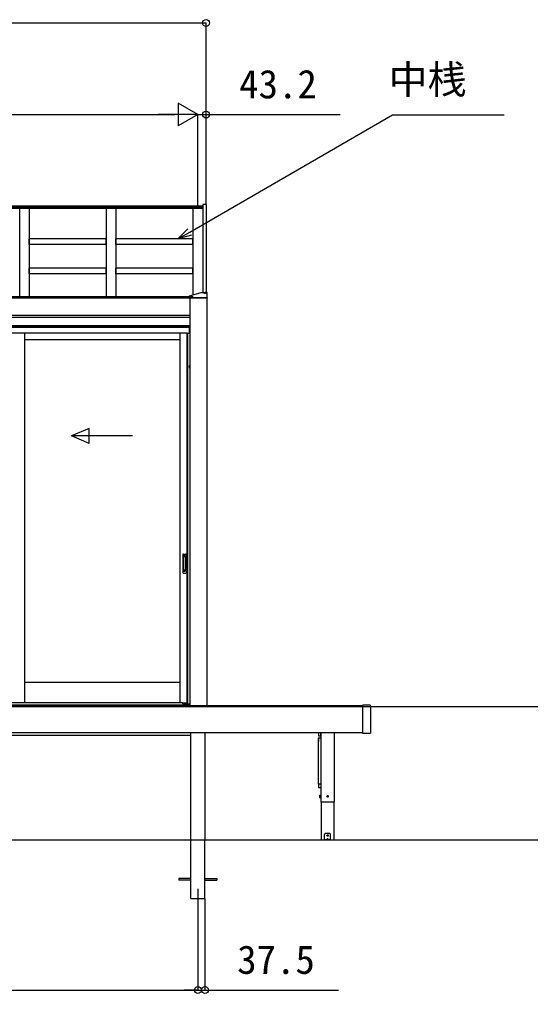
# Model space of a CAD drawing. Units: millimetres, scale not verified. Extents: x -10500 to 10500, y -15600 to 15524.
# Drawn here: x -4552 to -1872, y -6026 to -922 of the extents above; entities that cross this region are included whole.
import ezdxf
from ezdxf.enums import TextEntityAlignment as Align

# ---------------------------------------------------------------- set-up
doc = ezdxf.new("R2010")
doc.units = ezdxf.units.MM
doc.header["$LTSCALE"] = 80
for name, color, linetype in [('0-3_YKK_12', 2, 'Continuous'), ('0-4_YKK_A1', 4, 'Continuous'), ('0-5_YKK_D', 6, 'Continuous')]:
    doc.layers.add(name, color=color, linetype=linetype)
doc.styles.add('ＭＳ ゴシック', font='')
doc.styles.get('ＭＳ ゴシック').set_extended_font_data('MS Gothic')

msp = doc.modelspace()

# ---------------------------------------------------------------- linework, layer by layer
at = {"layer": '0-3_YKK_12'}
msp.add_line((-3616.5, -5478.5), (-3616.5, -5578.5), dxfattribs=at)
at = {"layer": '0-4_YKK_A1'}
for p, q in [((-3589.5, -1900.27), (-7283.5, -1900.27)), ((-3589.5, -1907.21), (-7283.5, -1907.21)), ((-3589.5, -1912.45), (-7283.5, -1912.45)), ((-4551.5, -1912.45), (-4551.5, -2375.17)), ((-4501.5, -1912.45), (-4501.5, -2375.17)), ((-4096.5, -1912.45), (-4096.5, -2375.17)), ((-4046.5, -1912.45), (-4046.5, -2375.17)), ((-3641.5, -2364.95), (-3641.5, -1912.45)), ((-3589.5, -1892.64), (-3589.5, -2352.71)), ((-3573.3, -1892.64), (-3589.5, -1892.64)), ((-3573.3, -1892.64), (-3573.3, -2352.71)), ((-3659.5, -2375.17), (-7213.5, -2375.17)), ((-7213.5, -2378.97), (-3659.5, -2378.97)), ((-7213.5, -2381), (-3659.5, -2381)), ((-3659.5, -2370.07), (-3598.5, -2352.71)), ((-3659.5, -2381.42), (-3659.5, -2370.07)), ((-3658.6, -2382.09), (-3659.09, -2381.59)), ((-3659, -2382.09), (-3659, -4518.5)), ((-3569, -2382.09), (-3659, -2382.09)), ((-3658.5, -2379.63), (-3569.5, -2379.63)), ((-3658.5, -2381.59), (-3569.5, -2381.59)), ((-3657.48, -2382.09), (-3657.97, -2381.59)), ((-3656.35, -2382.09), (-3656.85, -2381.59)), ((-3655.23, -2382.09), (-3655.72, -2381.59)), ((-3654.11, -2382.09), (-3654.6, -2381.59)), ((-3654.4, -2376.21), (-3654.4, -2375.77)), ((-3652.99, -2382.09), (-3653.48, -2381.59)), ((-3651.86, -2382.09), (-3652.36, -2381.59)), ((-3650.74, -2382.09), (-3651.23, -2381.59)), ((-3650.95, -2374.5), (-3650.95, -2374.19)), ((-3649.62, -2382.09), (-3650.11, -2381.59)), ((-3648.99, -2374.79), (-3648.99, -2374.49)), ((-3648.5, -2382.09), (-3648.99, -2381.59)), ((-3648.01, -2374.79), (-3648.01, -2374.49)), ((-3647.37, -2382.09), (-3647.87, -2381.59)), ((-3646.25, -2382.09), (-3646.74, -2381.59)), ((-3646.05, -2374.19), (-3646.05, -2374.5)), ((-3645.13, -2382.09), (-3645.62, -2381.59)), ((-3644.01, -2382.09), (-3644.5, -2381.59)), ((-3642.88, -2382.09), (-3643.38, -2381.59)), ((-3642.6, -2376.21), (-3642.6, -2375.77)), ((-3641.76, -2382.09), (-3642.25, -2381.59)), ((-3640.64, -2382.09), (-3641.13, -2381.59)), ((-3639.52, -2382.09), (-3640.01, -2381.59)), ((-3638.39, -2382.09), (-3638.89, -2381.59)), ((-3637.27, -2382.09), (-3637.76, -2381.59)), ((-3636.15, -2382.09), (-3636.64, -2381.59)), ((-3635.03, -2382.09), (-3635.52, -2381.59)), ((-3633.9, -2382.09), (-3634.4, -2381.59)), ((-3632.78, -2382.09), (-3633.27, -2381.59)), ((-3631.66, -2382.09), (-3632.15, -2381.59)), ((-3630.54, -2382.09), (-3631.03, -2381.59)), ((-3629.41, -2382.09), (-3629.91, -2381.59)), ((-3628.29, -2382.09), (-3628.78, -2381.59)), ((-3627.17, -2382.09), (-3627.66, -2381.59)), ((-3626.05, -2382.09), (-3626.54, -2381.59)), ((-3624.92, -2382.09), (-3625.42, -2381.59)), ((-3623.8, -2382.09), (-3624.29, -2381.59)), ((-3622.68, -2382.09), (-3623.17, -2381.59)), ((-3621.56, -2382.09), (-3622.05, -2381.59)), ((-3620.43, -2382.09), (-3620.93, -2381.59)), ((-3619.31, -2382.09), (-3619.8, -2381.59)), ((-3618.19, -2382.09), (-3618.68, -2381.59)), ((-3617.07, -2382.09), (-3617.56, -2381.59)), ((-3615.94, -2382.09), (-3616.44, -2381.59)), ((-3614.82, -2382.09), (-3615.31, -2381.59)), ((-3613.7, -2382.09), (-3614.19, -2381.59)), ((-3612.58, -2382.09), (-3613.07, -2381.59)), ((-3611.45, -2382.09), (-3611.95, -2381.59)), ((-3610.33, -2382.09), (-3610.82, -2381.59)), ((-3609.21, -2382.09), (-3609.7, -2381.59)), ((-3608.09, -2382.09), (-3608.58, -2381.59)), ((-3606.96, -2382.09), (-3607.46, -2381.59)), ((-3605.84, -2382.09), (-3606.33, -2381.59)), ((-3604.72, -2382.09), (-3605.21, -2381.59)), ((-3603.6, -2382.09), (-3604.09, -2381.59)), ((-3602.47, -2382.09), (-3602.97, -2381.59)), ((-3601.35, -2382.09), (-3601.84, -2381.59)), ((-3600.23, -2382.09), (-3600.72, -2381.59)), ((-3599.11, -2382.09), (-3599.6, -2381.59)), ((-3598.5, -2352.71), (-3583.46, -2352.71)), ((-3597.98, -2382.09), (-3598.48, -2381.59)), ((-3596.86, -2382.09), (-3597.35, -2381.59)), ((-3595.74, -2382.09), (-3596.23, -2381.59)), ((-3594.62, -2382.09), (-3595.11, -2381.59)), ((-3593.49, -2382.09), (-3593.99, -2381.59)), ((-3592.37, -2382.09), (-3592.86, -2381.59)), ((-3591.25, -2382.09), (-3591.74, -2381.59)), ((-3590.13, -2382.09), (-3590.62, -2381.59)), ((-3589, -2382.09), (-3589.5, -2381.59)), ((-3587.88, -2382.09), (-3588.37, -2381.59)), ((-3586.76, -2382.09), (-3587.25, -2381.59)), ((-3585.64, -2382.09), (-3586.13, -2381.59)), ((-3585.4, -2354.5), (-3585.4, -2354.07)), ((-3584.51, -2382.09), (-3585.01, -2381.59)), ((-3583.39, -2382.09), (-3583.88, -2381.59)), ((-3582.27, -2382.09), (-3582.76, -2381.59)), ((-3581.95, -2352.79), (-3581.95, -2352.49)), ((-3581.15, -2382.09), (-3581.64, -2381.59)), ((-3580.02, -2382.09), (-3580.51, -2381.59)), ((-3579.99, -2353.09), (-3579.99, -2352.78)), ((-3578.9, -2382.09), (-3579.39, -2381.59)), ((-3579.01, -2353.09), (-3579.01, -2352.78)), ((-3577.78, -2382.09), (-3578.27, -2381.59)), ((-3576.65, -2382.09), (-3577.15, -2381.59)), ((-3577.05, -2352.49), (-3577.05, -2352.79)), ((-3575.53, -2382.09), (-3576.02, -2381.59)), ((-3575.54, -2352.71), (-3569.5, -2352.71)), ((-3574.41, -2382.09), (-3574.9, -2381.59)), ((-3573.29, -2382.09), (-3573.78, -2381.59)), ((-3573.6, -2354.5), (-3573.6, -2354.07)), ((-3572.16, -2382.09), (-3572.66, -2381.59)), ((-3571.04, -2382.09), (-3571.53, -2381.59)), ((-3569.92, -2382.09), (-3570.41, -2381.59)), ((-3568.8, -2382.09), (-3569.29, -2381.59)), ((-3569, -2382.09), (-3569, -4518.5)), ((-3568.5, -2381.42), (-3568.5, -2352.88)), ((-7214, -2471), (-3659, -2471)), ((-7214, -2481.78), (-3659, -2481.78)), ((-3659, -2535.5), (-7214, -2535.5)), ((-3659, -2528.5), (-7056.1, -2528.5)), ((-3659, -2528.5), (-7056.1, -2528.5)), ((-3660, -2566.5), (-3660, -2536.5)), ((-3659.5, -2536.5), (-3659.5, -2566.5)), ((-3659.5, -2536.5), (-3659, -2536.5)), ((-4525.25, -2566.5), (-4525.25, -4502)), ((-4525.25, -2598.5), (-3711.5, -2598.5)), ((-3711.5, -2566.5), (-3711.5, -4502)), ((-3673.7, -2566.5), (-3673.7, -4505.5)), ((-3670.5, -2566.5), (-3670.5, -4508)), ((-3670.5, -2566.5), (-3659.5, -2566.5)), ((-3659.59, -2737.4), (-3660.74, -2737.6)), ((-3659.59, -2746.6), (-3660.74, -2746.4)), ((-3659.59, -2746.6), (-3659.59, -2737.4)), ((-3659.59, -2737.4), (-3659, -2737.5)), ((-3659.59, -2746.6), (-3659, -2746.5)), ((-3659, -2746.5), (-3659, -2737.5)), ((-4186.72, -3064.87), (-4278.38, -3104.87)), ((-3958.38, -3104.87), (-4278.38, -3104.87)), ((-4186.72, -3144.87), (-4278.38, -3104.87)), ((-4186.72, -3144.87), (-4186.72, -3064.87)), ((-3692.5, -3723.5), (-3679.5, -3723.5)), ((-3695.5, -3726.5), (-3695.5, -3820.5)), ((-3691.7, -3737.5), (-3691.7, -3809.5)), ((-3691.6, -3737.05), (-3691.41, -3738.91)), ((-3691.41, -3739.91), (-3691.41, -3807.09)), ((-3681.3, -3736.5), (-3690.7, -3736.5)), ((-3681.66, -3738.91), (-3690.41, -3738.91)), ((-3682.5, -3731.5), (-3689.5, -3731.5)), ((-3689.5, -3731.51), (-3689.5, -3736)), ((-3682.5, -3733.91), (-3689.5, -3733.91)), ((-3682.5, -3734.41), (-3689.5, -3734.41)), ((-3682.5, -3731.51), (-3682.5, -3736)), ((-3680.67, -3738.91), (-3680.43, -3737.01)), ((-3680.67, -3739.91), (-3680.67, -3807.09)), ((-3680.3, -3737.5), (-3680.3, -3809.5)), ((-3676.5, -3726.5), (-3676.5, -3820.5)), ((-3692.5, -3823.5), (-3679.5, -3823.5)), ((-3691.6, -3809.95), (-3691.41, -3808.09)), ((-3681.3, -3810.5), (-3690.7, -3810.5)), ((-3681.66, -3808.09), (-3690.41, -3808.09)), ((-3689.5, -3815.49), (-3689.5, -3811)), ((-3682.5, -3812.59), (-3689.5, -3812.59)), ((-3682.5, -3813.09), (-3689.5, -3813.09)), ((-3682.5, -3815.5), (-3689.5, -3815.5)), ((-3682.5, -3815.49), (-3682.5, -3811)), ((-3680.43, -3809.99), (-3680.67, -3808.09)), ((-4525.25, -4395.5), (-3711.5, -4395.5)), ((4709.5, -4523.5), (-9277.27, -4523.5)), ((-3659, -4515.5), (-7214, -4515.5)), ((-7213, -4515.5), (-3660, -4515.5)), ((-2752.5, -4518.5), (-5421.5, -4518.5)), ((-3670.5, -4505.5), (-3695.23, -4505.5)), ((-3695, -4508.5), (-3695, -4507)), ((-3670.5, -4508), (-3659.5, -4508)), ((-3660, -4515.5), (-3660, -4508)), ((-3659.5, -4515.5), (-3659.5, -4508)), ((-3659.5, -4515.5), (-3659, -4515.5)), ((-2752.5, -4517), (-2752.5, -4519.41)), ((-2712.91, -4516), (-2751.5, -4516)), ((-2712.21, -4516.29), (-2712.11, -4516.39)), ((-2709.89, -4518.61), (-2712.11, -4516.39)), ((-2709.89, -4518.61), (-2709.79, -4518.71)), ((-2709.5, -4659.59), (-2709.5, -4519.41)), ((-7219, -4673.5), (-3654, -4673.5)), ((-2752.5, -4660.5), (-5421.5, -4660.5)), ((-3654, -5223.5), (-3654, -4660.5)), ((-3579, -4660.5), (-3579, -5223.5)), ((-2983.71, -4660.5), (-2983.71, -4674.7)), ((-2983.7, -4687.84), (-2983.7, -4704.99)), ((-2983.5, -4929.08), (-2983.5, -4688.38)), ((-2982.71, -4675.7), (-2972.31, -4675.7)), ((-2982.7, -4686.84), (-2972.3, -4686.84)), ((-2982.7, -4687.09), (-2972.3, -4687.09)), ((-2982.5, -4687.46), (-2972.5, -4687.46)), ((-2971.51, -4660.5), (-2971.51, -4660.61)), ((-2971.51, -4660.5), (-2971.51, -5023.5)), ((-2971.43, -4660.5), (-2971.43, -5023.5)), ((-2971.31, -4674.7), (-2971.31, -4660.5)), ((-2901.43, -4660.5), (-2901.43, -5023.5)), ((-2901.43, -4660.5), (-2901.43, -5023.5)), ((-2901.35, -4660.5), (-2901.35, -5023.5)), ((-2751.5, -4663), (-2712.91, -4663)), ((-2712.11, -4662.61), (-2712.21, -4662.71)), ((-2712.11, -4662.61), (-2709.89, -4660.39)), ((-2709.79, -4660.29), (-2709.89, -4660.39)), ((-2983.7, -4929.64), (-2983.7, -4929.77)), ((-2983.7, -4929.77), (-2983.7, -4930.3)), ((-2983.7, -4930.3), (-2983.7, -4932.86)), ((-2983.7, -4932.86), (-2983.7, -4944.55)), ((-2972.3, -4928.71), (-2982.7, -4928.71)), ((-2972.3, -4947.79), (-2982.7, -4947.79)), ((-2978.23, -4988.5), (-2977.78, -4987.73)), ((-2978.23, -4988.5), (-2978.23, -4998.5)), ((-2978.23, -4998.5), (-2977.78, -4999.27)), ((-2977.78, -4987.73), (-2974.23, -4987.73)), ((-2977.78, -4990.61), (-2974.23, -4990.61)), ((-2977.78, -4996.39), (-2974.23, -4996.39)), ((-2977.78, -4999.27), (-2974.23, -4999.27)), ((-2974.23, -4987.73), (-2974.23, -4999.27)), ((-2973.03, -4987.25), (-2971.43, -4987.25)), ((-2938.67, -4993), (-2937.56, -4992.98)), ((-2938.67, -4994), (-2937.56, -4994.02)), ((-2937.56, -4992.98), (-2937.05, -4992.88)), ((-2937.56, -4994.02), (-2937.05, -4994.12)), ((-2936.95, -4992.36), (-2937.05, -4992.88)), ((-2936.95, -4994.64), (-2937.05, -4994.12)), ((-2936.93, -4991.26), (-2936.95, -4992.36)), ((-2936.93, -4995.74), (-2936.95, -4994.64)), ((-2935.93, -4991.26), (-2935.91, -4992.36)), ((-2935.93, -4995.74), (-2935.91, -4994.64)), ((-2935.91, -4992.36), (-2935.81, -4992.88)), ((-2935.91, -4994.64), (-2935.81, -4994.12)), ((-2935.29, -4992.98), (-2935.81, -4992.88)), ((-2935.29, -4994.02), (-2935.81, -4994.12)), ((-2934.18, -4993), (-2935.29, -4992.98)), ((-2934.18, -4994), (-2935.29, -4994.02)), ((-2901.35, -5023.5), (-2971.51, -5023.5)), ((-2969.08, -5023.5), (-2969.08, -5223.5)), ((-2903.78, -5023.5), (-2903.78, -5223.5)), ((-2952.43, -5220.5), (-2952.43, -5193.33)), ((-2947.43, -5187.5), (-2951.84, -5191.91)), ((-2925.43, -5187.5), (-2947.43, -5187.5)), ((-2938.67, -5198), (-2937.56, -5197.98)), ((-2938.67, -5199), (-2937.56, -5199.02)), ((-2937.56, -5197.98), (-2937.05, -5197.88)), ((-2937.56, -5199.02), (-2937.05, -5199.12)), ((-2936.95, -5197.36), (-2937.05, -5197.88)), ((-2936.95, -5199.64), (-2937.05, -5199.12)), ((-2936.93, -5196.26), (-2936.95, -5197.36)), ((-2936.93, -5200.74), (-2936.95, -5199.64)), ((-2935.93, -5196.26), (-2935.91, -5197.36)), ((-2935.93, -5200.74), (-2935.91, -5199.64)), ((-2935.91, -5197.36), (-2935.81, -5197.88)), ((-2935.91, -5199.64), (-2935.81, -5199.12)), ((-2935.29, -5197.98), (-2935.81, -5197.88)), ((-2935.29, -5199.02), (-2935.81, -5199.12)), ((-2934.18, -5198), (-2935.29, -5197.98)), ((-2934.18, -5199), (-2935.29, -5199.02)), ((-2921.01, -5191.91), (-2925.43, -5187.5)), ((-2920.43, -5220.5), (-2920.43, -5193.33)), ((4709.5, -5223.5), (-9277.27, -5223.5)), ((-3654, -5528.5), (-3654, -5223.5)), ((-3579, -5528.5), (-3579, -5223.5)), ((-2903.78, -5223.5), (-2969.08, -5223.5)), ((-2952.43, -5221), (-2952.43, -5220.5)), ((-2952.43, -5223.5), (-2952.43, -5221)), ((-2952.43, -5221), (-2951.84, -5221)), ((-2951.84, -5223.5), (-2952.43, -5223.5)), ((-2951.84, -5221), (-2947.43, -5221)), ((-2925.43, -5221), (-2947.43, -5221)), ((-2925.43, -5223.5), (-2947.43, -5223.5)), ((-2937.87, -5216.04), (-2942.33, -5220.5)), ((-2940.43, -5220.08), (-2940.43, -5220.5)), ((-2940.43, -5220.5), (-2932.43, -5220.5)), ((-2939.93, -5221), (-2932.93, -5221)), ((-2930.53, -5220.5), (-2934.98, -5216.04)), ((-2932.43, -5220.08), (-2932.43, -5220.5)), ((-2925.43, -5223.5), (-2925.43, -5221)), ((-2925.43, -5221), (-2921.01, -5221)), ((-2921.01, -5223.5), (-2925.43, -5223.5)), ((-2921.01, -5221), (-2920.43, -5221)), ((-2920.43, -5220.5), (-2920.43, -5221)), ((-3654, -5424), (-3716.5, -5424)), ((-3716.5, -5424), (-3716.5, -5433)), ((-3654, -5433), (-3716.5, -5433)), ((-3579, -5424), (-3516.5, -5424)), ((-3579, -5433), (-3516.5, -5433)), ((-3516.5, -5424), (-3516.5, -5433)), ((-3654, -5528.5), (-3579, -5528.5))]:
    msp.add_line(p, q, dxfattribs=at)
for points in [[(-4097, -2100.83), (-4097, -2072.1), (-4501, -2072.1)], [(-4097, -2100.83), (-4501, -2100.83), (-4501, -2072.1)], [(-3642, -2100.83), (-3642, -2072.1), (-4046, -2072.1)], [(-3642, -2100.83), (-4046, -2100.83), (-4046, -2072.1)], [(-4097, -2254.69), (-4097, -2225.95), (-4501, -2225.95)], [(-4097, -2254.69), (-4501, -2254.69), (-4501, -2225.95)], [(-3642, -2254.69), (-3642, -2225.95), (-4046, -2225.95)], [(-3642, -2254.69), (-4046, -2254.69), (-4046, -2225.95)], [(-3649.97, -2374.29), (-3649.84, -2374.27), (-3649.7, -2374.26), (-3649.57, -2374.26), (-3649.43, -2374.27), (-3649.3, -2374.29), (-3649.17, -2374.32), (-3649.05, -2374.38), (-3648.99, -2374.49)], [(-3648.01, -2374.49), (-3647.95, -2374.38), (-3647.83, -2374.32), (-3647.7, -2374.29), (-3647.57, -2374.27), (-3647.43, -2374.26), (-3647.3, -2374.26), (-3647.16, -2374.27), (-3647.03, -2374.29)], [(-3580.97, -2352.58), (-3580.84, -2352.56), (-3580.7, -2352.55), (-3580.57, -2352.55), (-3580.43, -2352.56), (-3580.3, -2352.58), (-3580.17, -2352.62), (-3580.05, -2352.68), (-3579.99, -2352.78)], [(-3579.01, -2352.78), (-3578.95, -2352.68), (-3578.83, -2352.62), (-3578.7, -2352.58), (-3578.57, -2352.56), (-3578.43, -2352.55), (-3578.3, -2352.55), (-3578.16, -2352.56), (-3578.03, -2352.58)], [(-3660, -2536.5), (-7056.1, -2536.5), (-7213, -2536.5)], [(-3670.5, -2566.5), (-7056.1, -2566.5), (-7101.9, -2566.5), (-7202.5, -2566.5)], [(-7173, -4502), (-6302.75, -4502), (-3700, -4502)], [(-3695, -4508.5), (-3670.5, -4508.5), (-3660, -4508.5)], [(-2752.5, -4519.41), (-2752.5, -4659.59), (-2752.5, -4662)], [(-2983.7, -4944.55), (-2983.7, -4946.6), (-2983.7, -4946.79)], [(-2971.43, -4999.75), (-2973.03, -4999.75), (-2973.03, -4987.25)], [(-2947.43, -5221), (-2947.43, -5223.5), (-2951.84, -5223.5)], [(-2920.43, -5221), (-2920.43, -5223.5), (-2921.01, -5223.5)]]:
    msp.add_lwpolyline(points, dxfattribs=at)
for points in [[(-3659.5, -2381.59), (-3568.5, -2381.59), (-3568.5, -2382.09), (-3659.5, -2382.09)], [(-2974.23, -4987.75), (-2973.03, -4987.75), (-2973.03, -4999.25), (-2974.23, -4999.25)]]:
    msp.add_lwpolyline(points, close=True, dxfattribs=at)
for centre, radius in [((-2936.43, -4993.5), 4), ((-2934.31, -4995.62), 0.3), ((-2936.43, -5198.5), 4), ((-2934.31, -5200.62), 0.3)]:
    msp.add_circle(centre, radius, dxfattribs=at)
for centre, radius, start, end in [((-3654.88, -2742), 7.65, 149.36409, 210.63591), ((-3660.55, -2738.64), 1.06, 100, 149.36409), ((-3660.55, -2745.36), 1.06, 210.63591, 260), ((-3692.5, -3726.5), 3, 90, 180), ((-3679.5, -3726.5), 3, 0, 90), ((-3690.7, -3737.5), 1, 90, 180), ((-3690.41, -3739.91), 1, 90, 180), ((-3681.67, -3739.91), 1, 0, 90), ((-3681.3, -3737.5), 1, 0, 90), ((-3692.5, -3820.5), 3, 180, 270), ((-3690.7, -3809.5), 1, 180, 270), ((-3690.41, -3807.09), 1, 180, 270), ((-3681.67, -3807.09), 1, 270, 0), ((-3681.3, -3809.5), 1, 270, 0), ((-3679.5, -3820.5), 3, 270, 0), ((-3700, -4507), 5, 0, 90), ((-2751.5, -4517), 1, 90, 180), ((-2712.91, -4517), 1, 45, 90), ((-2710.5, -4519.41), 1, 0, 45), ((-2982.71, -4674.7), 1, 180, 270), ((-2982.7, -4687.84), 1, 90, 180), ((-2982.74, -4688.05), 0.964, 87.79679, 177.6127), ((-2982.54, -4688.42), 0.964, 87.79679, 177.6127), ((-2972.46, -4688.42), 0.964, 6.84841, 92.20321), ((-2972.31, -4674.7), 1, 270, 0), ((-2972.3, -4687.84), 1, 37.44287, 90), ((-2972.29, -4688.11), 1.03, 40.31355, 90.66766), ((-2751.5, -4662), 1, 180, 270), ((-2712.91, -4662), 1, 270, 315), ((-2710.5, -4659.59), 1, 315, 0), ((-2982.82, -4704.99), 0.881, 180.33509, 219.38129), ((-2982.74, -4929.68), 0.964, 87.79679, 177.6127), ((-2982.7, -4946.79), 1, 180, 270), ((-2972.26, -4929.68), 0.964, 38.24694, 92.20321), ((-2972.3, -4946.79), 1, 270, 322.55713), ((-2975.67, -4989.17), 2.56, 145.61708, 214.38292), ((-2975.67, -4997.83), 2.56, 145.61708, 214.38292), ((-2968.67, -4993.5), 9.55, 162.41276, 197.58724), ((-2936.43, -4993.5), 2.3, 167.44414, 192.55586), ((-2936.43, -4993.5), 2.3, 77.44414, 102.55586), ((-2936.43, -4993.5), 2.3, 257.44414, 282.55586), ((-2936.43, -4993.5), 2.3, 347.44414, 12.55586), ((-2950.43, -5193.33), 2, 135, 180), ((-2936.43, -5198.5), 2.3, 167.44414, 192.55586), ((-2936.43, -5198.5), 2.3, 77.44414, 102.55586), ((-2936.43, -5198.5), 2.3, 257.44414, 282.55586), ((-2936.43, -5198.5), 2.3, 347.44414, 12.55586), ((-2922.43, -5193.33), 2, 0, 45), ((-2939.43, -5220.08), 1, 126.03188, 180), ((-2939.93, -5220.5), 0.5, 180, 270), ((-2936.43, -5224.2), 6.1, 53.96812, 126.03188), ((-2932.93, -5220.5), 0.5, 270, 0), ((-2933.43, -5220.08), 1, 0, 53.96812)]:
    msp.add_arc(centre, radius, start, end, dxfattribs=at)
for centre, major_axis, ratio, start_param, end_param in [((-3658.5, -2379.45), (-1, 0), 0.173648, 6.2831853, 7.8539816), ((-3658.5, -2381.42), (-1, 0), 0.173648, 6.2831853, 7.8539816), ((-3648.5, -2376.21), (-5.9, 0), 0.310816, 0, 3.1415927), ((-3648.5, -2380.71), (8.02, 0), 0.85381, 1.7551906, 1.8813492), ((-3648.5, -2381.02), (-8.02, 0), 0.85381, 4.8967832, 5.0229419), ((-3648.5, -2381.63), (-8.02, 0), 0.85381, 4.6512338, 4.7735441), ((-3648.5, -2380.71), (-8.02, 0), 0.85381, 4.4018361, 4.5279947), ((-3648.5, -2381.02), (8.02, 0), 0.85381, 1.2602434, 1.3864021), ((-3579.5, -2354.5), (-5.9, 0), 0.310816, 0, 3.1415927), ((-3579.5, -2359.01), (8.02, 0), 0.85381, 1.7551906, 1.8813492), ((-3579.5, -2359.31), (-8.02, 0), 0.85381, 4.8967832, 5.0229419), ((-3579.5, -2359.92), (-8.02, 0), 0.85381, 4.6512338, 4.7735441), ((-3579.5, -2359.01), (-8.02, 0), 0.85381, 4.4018361, 4.5279947), ((-3579.5, -2359.31), (8.02, 0), 0.85381, 1.2602434, 1.3864021), ((-3569.5, -2352.88), (1, 0), 0.173648, 6.2831853, 7.8539816), ((-3569.5, -2379.45), (1, 0), 0.173648, 4.712389, 6.2831853), ((-3569.5, -2381.42), (1, 0), 0.173648, 4.712389, 6.2831853), ((-2941.83, -5220.5), (0.688, 0.425), 0.381966, 2.1243707, 3.695167), ((-2936.43, -5218.93), (0, -3.54), 0.707107, 2.5261129, 3.7570724), ((-2931.03, -5220.5), (0.688, -0.425), 0.381966, 5.7296109, 7.3004073)]:
    msp.add_ellipse(centre, major_axis=major_axis, ratio=ratio, start_param=start_param, end_param=end_param, dxfattribs=at)
for centre in [(-3648.5, -2375.77), (-3579.5, -2354.07)]:
    msp.add_ellipse(centre, major_axis=(-5.9, 0), ratio=0.310816, dxfattribs=at)
at = {"layer": '0-5_YKK_D'}
for p, q in [((-7299.7, -940.27), (-3573.3, -940.27)), ((-3573.3, -1891.64), (-3573.3, -939.27)), ((-3616.5, -1420.27), (-3720.42, -1360.27)), ((-3720.42, -1360.27), (-3720.42, -1480.27)), ((-7136.5, -1420.27), (-3736.5, -1420.27)), ((-3616.5, -1420.27), (-3824.35, -1420.27)), ((-3616.5, -1420.27), (-3720.42, -1480.27)), ((-3616.5, -1420.27), (-3688.5, -1420.27)), ((-3616.5, -1899.27), (-3616.5, -1419.27)), ((-3616.5, -1899.27), (-3616.5, -1419.27)), ((-3616.5, -1420.27), (-3573.3, -1420.27)), ((-3573.3, -1891.64), (-3573.3, -1419.27)), ((-3573.3, -1420.27), (-2869.44, -1420.27)), ((-3579, -5529.5), (-3579, -6009.5)), ((-3616.5, -5579.5), (-3616.5, -6009.5)), ((-3616.5, -5579.5), (-3616.5, -6009.5)), ((-7256.5, -6008.5), (-3616.5, -6008.5)), ((-3616.5, -6008.5), (-3688.5, -6008.5)), ((-3616.5, -6008.5), (-3579, -6008.5)), ((-3579, -6008.5), (-2879.77, -6008.5))]:
    msp.add_line(p, q, dxfattribs=at)
for points in [[(-3721.31, -2072.1), (-3658.95, -2036.1), (-2596.2, -1422.52), (-2009.55, -1422.52)], [(-3649.31, -2052.81), (-3721.31, -2072.1), (-3668.6, -2019.39)]]:
    msp.add_lwpolyline(points, dxfattribs=at)
for centre in [(-3573.3, -940.27), (-3573.3, -1420.27), (-3616.5, -6008.5), (-3616.5, -6008.5), (-3579, -6008.5)]:
    msp.add_circle(centre, 18, dxfattribs=at)

# ---------------------------------------------------------------- texts
at = {"layer": '0-5_YKK_D', "style": 'ＭＳ ゴシック'}
for s, p in [('中桟', (-2616.12, -1356.46)), ('43.2', (-3399.73, -1380.27)), ('37.5', (-3410.07, -5968.5))]:
    msp.add_text(s, height=149.6, dxfattribs=at).set_placement(p, align=Align.BOTTOM_LEFT)

doc.saveas('drawing.dxf')
